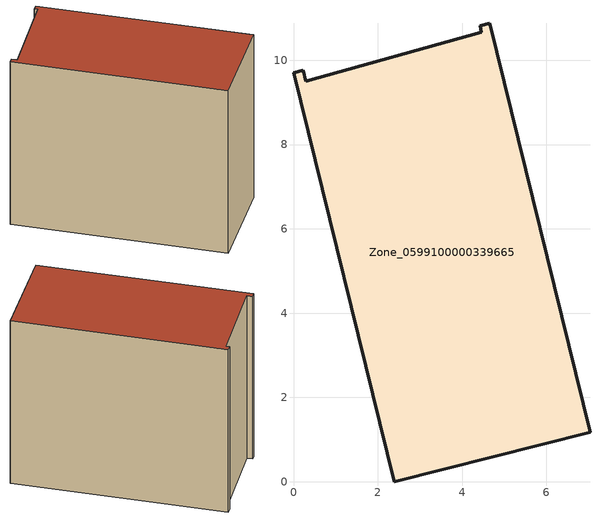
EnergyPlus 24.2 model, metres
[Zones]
Zone_0599100000339665
 floor ground (C_G): 4.46,10.67 4.43,10.82 4.66,10.88 7.04,1.17 2.39,0 0,9.71 0.23,9.77 0.29,9.5 z0
 wall outside (C_F): 2.39,0 7.04,1.17 4.66,10.88 4.43,10.82 4.46,10.67 0.29,9.5 0.23,9.77 0,9.71 2.39,0 z0:8.53
 roof outside (C_R): 4.46,10.67 0.29,9.5 0.23,9.77 0,9.71 2.39,0 7.04,1.17 4.66,10.88 4.43,10.82 z8.53
[BUILDING]
Pand.0599100000339665: North Axis=0; Terrain=City; Loads Convergence Tolerance Value=0.04; Temperature Convergence Tolerance Value=0.4; Solar Distribution=FullExterior; Maximum Number of Warmup Days=25; Minimum Number of Warmup Days=1
[Site:Location]
Rotterdam.The.Hague.AP_ZH_NLD Design_Conditions: Latitude=51.96; Longitude=4.45; Time Zone=1; Elevation=-4.5
[SITE:GROUNDTEMPERATURE:BUILDINGSURFACE]
18, 18, 18, 18, 18, 18, 18, 18, 18, 18, 18, 18
[MATERIAL] Thermal Absorptance=0.9; Solar Absorptance=0.7; Visible Absorptance=0.7
Name | Roughness | Thickness | Conductivity | Density | Specific Heat
G.TI.1992-2005 | MediumSmooth | 0.15 | 0.06 | 540 | 1210
F.TI.1992-2005 | Rough | 0.3 | 0.12 | 1920 | 840
R.TI.1992-2005 | MediumRough | 0.2 | 0.08 | 1500 | 1000
[CONSTRUCTION]
C_G: G.TI.1992-2005
C_F: F.TI.1992-2005
C_R: R.TI.1992-2005
[ZONE]
Zone_0599100000339665: Type=1; Multiplier=1; Ceiling Height=Autocalculate; Volume=Autocalculate; Floor Area=autocalculate; Part of Total Floor Area=Yes
[ZONEINFILTRATION:DESIGNFLOWRATE]
Infil_Zone_0599100000339665: Zone or ZoneList or Space or SpaceList=Zone_0599100000339665; Schedule=AlwaysOn; Design Flow Rate Calculation Method=Flow/Area; Flow Rate per Floor Area=0.0015; Constant Term Coefficient=1; Temperature Term Coefficient=0; Velocity Term Coefficient=0; Velocity Squared Term Coefficient=0
[HVACTEMPLATE:ZONE:IDEALLOADSAIRSYSTEM]
Zone_0599100000339665: Maximum Heating Supply Air Temperature=50; Minimum Cooling Supply Air Temperature=13; Maximum Heating Supply Air Humidity Ratio=0.0156; Minimum Cooling Supply Air Humidity Ratio=0.0077; Heating Limit=NoLimit; Cooling Limit=NoLimit; Dehumidification Control Type=ConstantSensibleHeatRatio; Cooling Sensible Heat Ratio=0.7; Dehumidification Setpoint=60; Humidification Control Type=None; Humidification Setpoint=30; Outdoor Air Method=None; Outdoor Air Flow Rate per Person=0.00944; Outdoor Air Flow Rate per Zone Floor Area=0; Outdoor Air Flow Rate per Zone=0; Demand Controlled Ventilation Type=None; Outdoor Air Economizer Type=NoEconomizer; Heat Recovery Type=None; Sensible Heat Recovery Effectiveness=0.7; Latent Heat Recovery Effectiveness=0.65
[ZONECONTROL:THERMOSTAT]
ThermostatControl_Zone_0599100000339665: Zone or ZoneList=Zone_0599100000339665; Control Type Schedule=DualSetpointControlType; Control 1=Thermostat_Zone_0599100000339665; Temperature Difference Between Cutout And Setpoint=0
[THERMOSTATSETPOINT:DUALSETPOINT]
Thermostat_Zone_0599100000339665: Heating Setpoint Temperature Schedule=HeatingSetpoint_Zone_0599100000339665; Cooling Setpoint Temperature Schedule=CoolingSetpoint_Zone_0599100000339665
[SCHEDULE:COMPACT]
HeatingSetpoint_Zone_0599100000339665: Through: 12/31, For: AllDays, Until: 24:00, 21
CoolingSetpoint_Zone_0599100000339665: Through: 12/31, For: AllDays, Until: 24:00, 24
DualSetpointControlType: Through: 12/31, For: AllDays, Until: 24:00, 4
AlwaysOn: Through: 12/31, For: AllDays, Until: 24:00, 1
